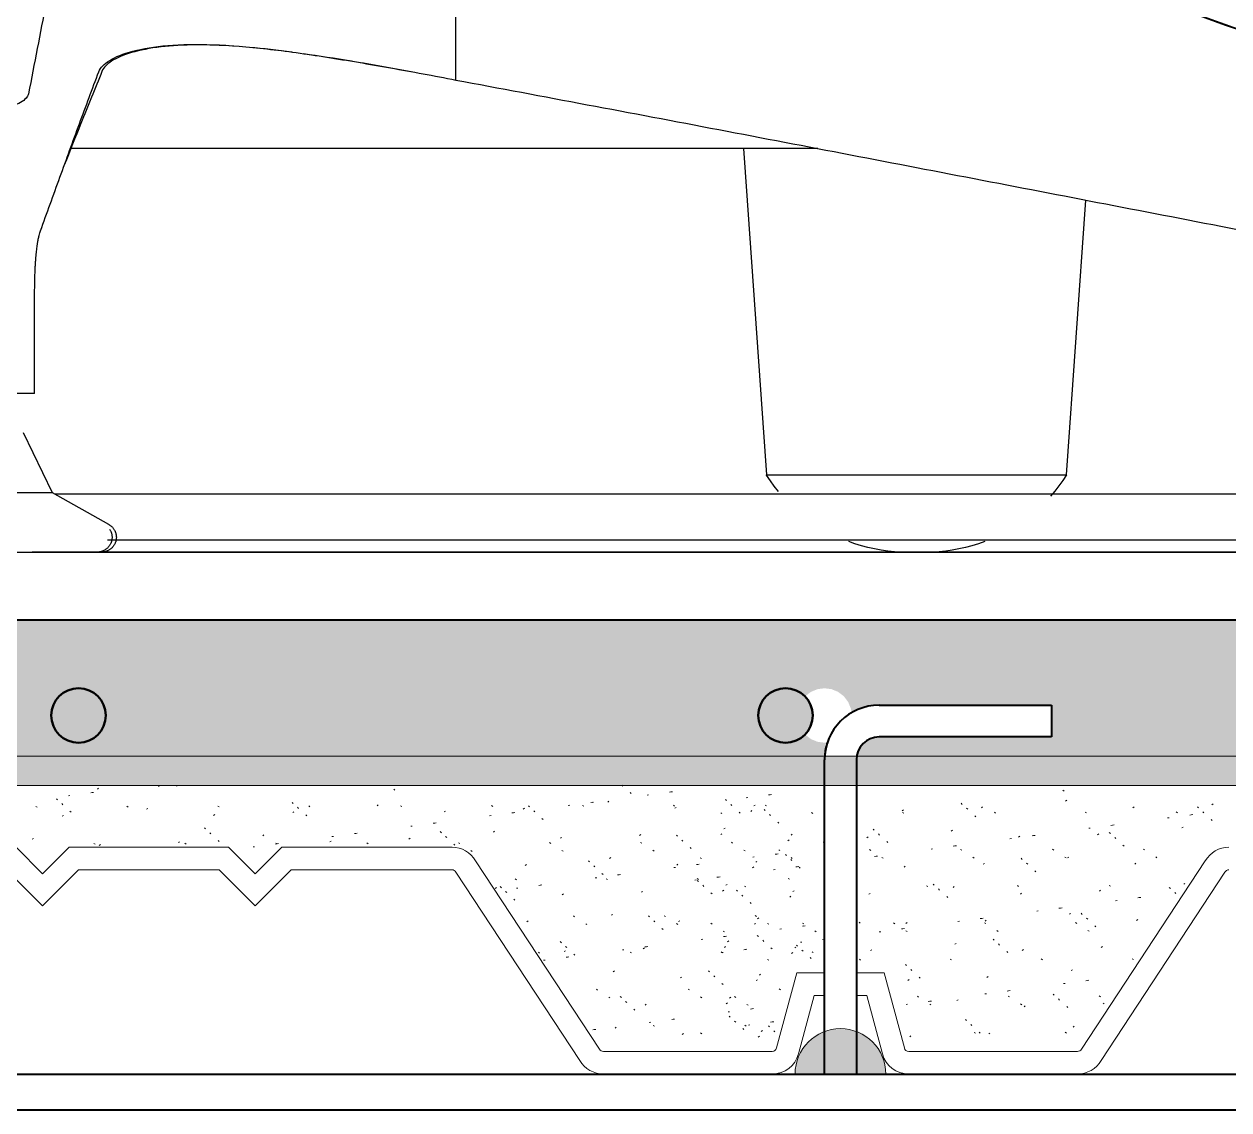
# Model space of a CAD drawing. Header units: inches. Extents: x -6 to 158, y 10 to 161.
# Drawn here: x 62.6012 to 62.8667, y 35.1396 to 35.3788 of the extents above; entities that cross this region are included whole.
import ezdxf

# ---------------------------------------------------------------- set-up
doc = ezdxf.new("R2010")
doc.units = ezdxf.units.IN
doc.header["$MEASUREMENT"] = 0
doc.linetypes.add('DASHED2', pattern=[9.524999999999995, 6.349999999999998, -3.174999999999998])
for name, color, linetype in [('1', 1, 'Continuous'), ('2', 2, 'Continuous'), ('Proy', 1, 'DASHED2')]:
    doc.layers.add(name, color=color, linetype=linetype)
for name, color, linetype, lineweight in [('A-DETL', 90, 'Continuous', 9), ('A-DETL-GENF', 92, 'Continuous', 9), ('A-DETL-THIN', 151, 'Continuous', 18), ('A-FLOR', 5, 'Continuous', 9), ('I-FURN', 2, 'Continuous', 9)]:
    doc.layers.add(name, color=color, linetype=linetype, lineweight=lineweight)
pattern_1 = [(37.50000000000001, (3136.283009405943, 1587.837835318794), (-0.0004067330968681631, 0.01243127882351245), [0.000334999999999997, -0.009470999999999914, 0.000334999999999997, -0.0106319999999999, -0.01048399999999991]), (37.50000000000001, (3136.283009405943, 1587.837835318794), (-0.0004067330968681631, 0.01243127882351245), [-0.02077399999999981, 0.000334999999999997, -0.01014899999999991]), (7.499999999999999, (3136.283009405943, 1587.837835318794), (0.01141817599688071, 0.01820713560404956), [0.000334999999999997, -0.004954999999999955, 0.000334999999999997, -0.008502999999999922, -0.003386999999999969]), (7.499999999999999, (3136.283009405943, 1587.837835318794), (0.01141817599688071, 0.01820713560404956), [-0.01412899999999987, 0.000334999999999997, -0.003051999999999972]), (327.5, (3136.275074405941, 1587.837835318794), (0.02009120578034562, 3.675992110030679e-05), [0.000334999999999997, -0.002890999999999974, 0.000334999999999997, -0.0112779999999999, -0.01516099999999986]), (327.5, (3136.275074405941, 1587.837835318794), (0.02009120578034562, 3.675992110030679e-05), [-0.01483899999999987, 0.000334999999999997, -0.01482599999999986]), (317.5, (3136.275074405941, 1587.837835318794), (0.01939441484272483, 0.005661808713502038), [0.000334999999999997, -0.001277999999999988, 0.000334999999999997, -0.007277999999999934, -0.008709999999999921]), (317.5, (3136.275074405941, 1587.837835318794), (0.01939441484272483, 0.005661808713502038), [-0.009225999999999917, 0.000334999999999997, -0.008373999999999925])]

# ---------------------------------------------------------------- blocks, each defined once
blk = doc.blocks.new('HermanMiller_Collection_PolygonWireTable46W - Round 46W 26H-895091-Section 0')
at = {"layer": '1', "color": 252}
for p, q in [((-5451.820571718453, 3012.819379863454), (-5174.2572763908, 3012.819379863453)), ((-5185.840904728177, 3002.659379863453), (-5440.082270588361, 3002.659379863454))]:
    blk.add_line(p, q, dxfattribs=at)
blk = doc.blocks.new('HermanMiller_Seating_Swoop_OA103_ArmlesssChair - Armless Chair-V8-Section 0')
at = {"layer": '1', "color": 252}
for p, q in [((-5283.578631411374, 3088.899996972088), (-5448.184320051677, 3088.899996972087)), ((-5299.926355071852, 3088.899996972086), (-5294.897842656187, 3016.988919147985)), ((-5228.754867487512, 3016.988919147985), (-5224.520277980901, 3077.546370416142)), ((-5294.897842656177, 3016.988919147984), (-5228.7548674875, 3016.988919147984))]:
    blk.add_line(p, q, dxfattribs=at)
at = {"layer": '1', "color": 252, "flags": 128}
for points in [[(-5292.252741700887, 3013.361316421844), (-5293.171752526033, 3014.519415465168), (-5294.043716630872, 3015.713338783793), (-5294.867239058858, 3016.941176355092), (-5294.897842656187, 3016.988919147985)], [(-5292.252741700894, 3013.361316421844), (-5293.17175252604, 3014.519415465168), (-5294.043716630884, 3015.713338783793), (-5294.86723905887, 3016.941176355092)], [(-5228.754867487519, 3016.988919147985), (-5229.576505192617, 3015.759819570064), (-5230.446636548955, 3014.564559885475), (-5231.363869531988, 3013.405052254744), (-5232.326736764597, 3012.283151642725)], [(-5228.754867487512, 3016.988919147985), (-5229.576505192606, 3015.759819570064), (-5230.446636548943, 3014.564559885475), (-5231.363869531976, 3013.405052254744), (-5232.326736764585, 3012.283151642725)], [(-5266.717548267704, 3000.067417812002), (-5268.188598678138, 3000.215015172554), (-5269.652570084977, 3000.421320797429), (-5271.107120446251, 3000.686004641636), (-5272.549922791687, 3001.008643267489), (-5273.978668945305, 3001.388720522009), (-5275.391073218046, 3001.825628362672), (-5276.784876064366, 3002.318667830131)], [(-5266.717548267692, 3000.067417812002), (-5268.188598678131, 3000.215015172554), (-5269.652570084965, 3000.421320797429), (-5271.10712044624, 3000.686004641636), (-5272.549922791675, 3001.008643267489), (-5273.978668945293, 3001.388720522009), (-5275.391073218034, 3001.825628362672), (-5276.784876064355, 3002.318667830131)], [(-5246.814775285483, 3002.338685792966), (-5248.207820068175, 3001.843508527431), (-5249.619552372773, 3001.404434284247), (-5251.047713728753, 3001.022165488533), (-5252.490019382593, 3000.697313688822), (-5253.944161952932, 3000.43039857869), (-5255.407815121853, 3000.221847165377), (-5256.878637356515, 3000.071993086655), (-5258.047128889662, 3000.000000000002)], [(-5246.81477528547, 3002.338685792966), (-5248.207820068163, 3001.843508527431), (-5249.619552372766, 3001.404434284247), (-5251.047713728742, 3001.022165488533), (-5252.490019382582, 3000.697313688822), (-5253.944161952923, 3000.43039857869), (-5255.407815121841, 3000.221847165377), (-5256.878637356504, 3000.071993086655), (-5258.047128889629, 3000.000000000002)]]:
    blk.add_lwpolyline(points, dxfattribs=at)
blk = doc.blocks.new('HermanMiller_Seating_Setu_Ottoman - Lyris Suspension-895037-Section 0')
at = {"layer": '2', "color": 251}
for p, q in [((-5141.164281506487, 3097.154462021699), (-5400.804440004795, 3191.16368576066)), ((-5363.372833163865, 3104.009197202233), (-5363.372833163865, 3176.441708524614)), ((-5456.17433705009, 3034.925000000009), (-5456.17433705009, 3057.683744499568)), ((-5457.533275944514, 3034.925000000009), (-5480.702352552558, 3034.925000000009)), ((-5456.17433705009, 3034.925000000009), (-5457.533275944514, 3034.925000000009)), ((-5452.214786301642, 3013.046902077983), (-5458.662149928234, 3026.265956489641)), ((-5456.963222150631, 3013.04690207798), (-5484.639134453103, 3013.04690207798)), ((-5452.214786301624, 3013.04690207798), (-5456.963222150631, 3013.04690207798)), ((-5439.832787947899, 3006.103773912091), (-5452.21478630164, 3013.046902077983)), ((-5487.591095993498, 2999.999999999961), (-5449.262824761228, 2999.999999999961)), ((-5449.262824761228, 2999.999999999961), (-5456.122827908366, 2999.999999999961))]:
    blk.add_line(p, q, dxfattribs=at)
at = {"layer": '2', "color": 251, "flags": 128}
for points in [[(-5439.832787947899, 3006.103773912091), (-5439.720319370503, 3006.037717273206), (-5439.610582316959, 3005.967215929059), (-5439.503752343194, 3005.89238266676), (-5439.400000354331, 3005.813337203566), (-5439.299492331439, 3005.730205995359), (-5439.202389065908, 3005.643122034332), (-5439.108845902255, 3005.552224636252), (-5439.019012489587, 3005.457659217563), (-5438.933032542191, 3005.359577062761), (-5438.851043609658, 3005.258135082372), (-5438.773176856769, 3005.153495561924), (-5438.699556853735, 3005.045825902329), (-5438.63030137685, 3004.935298352075), (-5438.565521220109, 3004.822089731661), (-5438.505320017926, 3004.706381150731), (-5438.449794079409, 3004.588357718333), (-5438.399032234189, 3004.468208246782), (-5438.353115690406, 3004.346124949598), (-5438.31211790473, 3004.222303134018), (-5438.276104464873, 3004.096940888531), (-5438.245132984657, 3003.970238765986), (-5438.219253011825, 3003.842399462755), (-5438.198505948861, 3003.713627494446), (-5438.182924986587, 3003.584128868745), (-5438.172535051247, 3003.454110755822), (-5438.167352764516, 3003.323781156928), (-5438.167386416942, 3003.193348571614), (-5438.172635954696, 3003.063021664194), (-5438.183092979632, 3002.933008929921), (-5438.198740762752, 3002.80351836143), (-5438.219554270923, 3002.674757116013), (-5438.245500206981, 3002.546931184192), (-5438.276537062967, 3002.42024506019), (-5438.312615186517, 3002.294901414778), (-5438.353676860354, 3002.171100771057), (-5438.399656394529, 3002.049041183642), (-5438.450480231642, 3001.928917921836), (-5438.506067064348, 3001.810923157233), (-5438.566327965585, 3001.695245656286), (-5438.631166530782, 3001.58207047832), (-5438.700479032056, 3001.471578679475), (-5438.774154584188, 3001.363947023063), (-5438.852075322, 3001.25934769677), (-5438.934116588962, 3001.157948037207), (-5439.020147136539, 3001.059910262199), (-5439.110029334186, 3000.965391211268), (-5439.20361938959, 3000.874542094739), (-5439.300767578617, 3000.787508251813), (-5439.401318484877, 3000.704428918075), (-5439.505111248377, 3000.625437002736), (-5439.611979822836, 3000.550658876011), (-5439.721753241337, 3000.480214166949), (-5439.834255889814, 3000.414215572057), (-5439.949307788055, 3000.352768675008), (-5440.066724877545, 3000.295971777732), (-5440.186319315992, 3000.243915743144), (-5440.307899777802, 3000.1966838498), (-5440.431271760188, 3000.154351658648), (-5440.556237894277, 3000.116986892169), (-5440.682598260922, 3000.084649326016), (-5440.810150710498, 3000.057390693396), (-5440.938691186284, 3000.035254602305), (-5441.068014050944, 3000.01827646577), (-5441.197912415481, 3000.006483445188), (-5441.324779877888, 2999.999999999964)], [(-5439.64326907242, 3005.045825902329), (-5439.574013595541, 3004.935298352075), (-5439.509233438795, 3004.822089731661), (-5439.449032236617, 3004.706381150731), (-5439.393506298097, 3004.588357718333), (-5439.342744452881, 3004.468208246782), (-5439.296827909094, 3004.346124949598), (-5439.255830123418, 3004.222303134018), (-5439.219816683555, 3004.096940888531), (-5439.18884520334, 3003.970238765986), (-5439.162965230522, 3003.842399462755), (-5439.142218167537, 3003.713627494446), (-5439.126637205277, 3003.584128868745), (-5439.116247269934, 3003.454110755822), (-5439.111064983199, 3003.323781156928), (-5439.111098635633, 3003.193348571614), (-5439.116348173387, 3003.063021664194), (-5439.126805198328, 3002.933008929921), (-5439.142452981434, 3002.80351836143), (-5439.163266489611, 3002.674757116013), (-5439.189212425673, 3002.546931184192), (-5439.220249281649, 3002.42024506019), (-5439.256327405214, 3002.294901414778), (-5439.297389079049, 3002.171100771057), (-5439.343368613235, 3002.049041183642), (-5439.394192450323, 3001.928917921836), (-5439.449779283029, 3001.810923157233), (-5439.510040184282, 3001.695245656286), (-5439.574878749472, 3001.58207047832), (-5439.644191250736, 3001.471578679475), (-5439.717866802876, 3001.363947023063), (-5439.795787540697, 3001.25934769677), (-5439.87782880766, 3001.157948037207), (-5439.963859355224, 3001.059910262199), (-5440.053741552882, 3000.965391211268), (-5440.147331608277, 3000.874542094739), (-5440.244479797298, 3000.787508251813), (-5440.345030703568, 3000.704428918075), (-5440.448823467067, 3000.625437002736), (-5440.555692041526, 3000.550658876011), (-5440.665465460027, 3000.480214166949), (-5440.77796810851, 3000.414215572057), (-5440.893020006745, 3000.352768675008), (-5441.010437096235, 3000.295971777732), (-5441.13003153467, 3000.243915743144), (-5441.251611996486, 3000.1966838498), (-5441.374983978867, 3000.154351658648), (-5441.499950112961, 3000.116986892169), (-5441.626310479606, 3000.084649326016), (-5441.753862929174, 3000.057390693396), (-5441.882403404968, 3000.035254602305), (-5442.011726269628, 3000.01827646577), (-5442.14162463416, 3000.006483445188), (-5442.268492096562, 2999.999999999964)]]:
    blk.add_lwpolyline(points, dxfattribs=at)
at = {"layer": '2', "color": 251}
for points in [[(-5442.029899654875, 3179.976757976599), (-5443.321920586826, 3173.595347348795), (-5445.906250296602, 3160.710595942087), (-5449.789519311608, 3140.850700889274), (-5453.66183003879, 3120.95897036207), (-5456.243216906963, 3107.652473880351), (-5457.533275944514, 3100.989899869206)], [(-5151.927125541912, 3100.975397644391), (-5175.389596014471, 3109.45415399801), (-5222.334945356898, 3126.351152926828), (-5292.766434531142, 3151.668471746939), (-5339.825257483705, 3168.221174387322), (-5363.372833163865, 3176.441708524614)], [(-5411.127094169524, 3111.382904528736), (-5414.135983728654, 3111.612993475786), (-5416.967304425478, 3111.737328752774), (-5419.619060684727, 3111.752735065561)], [(-5399.459337045215, 3110.120985748425), (-5402.677213642514, 3110.551625274227), (-5405.791468839857, 3110.913794173253), (-5408.755670717822, 3111.183876792794)], [(-5386.36861222724, 3108.134038583031), (-5389.973635563053, 3108.728378702789), (-5393.515381126884, 3109.285983407609), (-5396.951936394894, 3109.774646569017)], [(-5373.204966007569, 3105.825728962003), (-5377.526328706154, 3106.637985179486), (-5381.83094126345, 3107.384110610424), (-5386.052033488935, 3108.081779615148)], [(-5454.892057610284, 3070.748941989238), (-5453.462889975138, 3074.708678036188), (-5450.604522485606, 3082.589247261957), (-5446.312160269769, 3094.400067498293), (-5443.456806785829, 3102.053908583493), (-5442.029899654875, 3105.843598525016)], [(-5363.372833163865, 3104.009197202233), (-5344.067855017176, 3100.403121434147), (-5305.433132843885, 3093.130258121886), (-5247.333514804872, 3081.954613763372), (-5208.648553871499, 3074.495046054662), (-5189.305896654746, 3070.748941989238)], [(-5457.533275944514, 3100.989899869206), (-5457.59856527962, 3100.646475087926), (-5457.957056566415, 3099.98738209467), (-5459.161232991724, 3099.057815447508), (-5460.988411226389, 3098.25991223864), (-5463.354366728678, 3097.640191396692), (-5466.126842255438, 3097.244652509713), (-5468.117878027819, 3097.157061972585), (-5469.117814248537, 3097.15507159944)]]:
    blk.add_open_spline(points, degree=3, dxfattribs=at)
for points, knots in [([(-5442.029899654875, 3105.843598525016), (-5441.69506874722, 3106.750777758774), (-5440.094190364995, 3108.394736741946), (-5434.94643552261, 3110.494517070804), (-5427.201419322733, 3111.793018332349), (-5417.148704869634, 3111.986208035469), (-5407.200287163019, 3111.16981712703), (-5398.568291813427, 3110.070772072324), (-5389.566376535518, 3108.733534961355), (-5377.789653456623, 3106.709097592469), (-5368.153452189958, 3104.946023221092), (-5363.372833163866, 3104.009197202233)], [0, 0, 0, 0, 0.125, 0.25, 0.375, 0.5, 0.625, 0.6875, 0.75, 0.875, 1, 1, 1, 1]), ([(-5420.483902027408, 3111.753049697551), (-5423.347622791928, 3111.739245243873), (-5428.76619692505, 3111.423672693797), (-5435.174528475218, 3110.143872765691), (-5439.578726789247, 3108.214889408054), (-5441.002617686492, 3106.728672491464), (-5441.331128667886, 3105.917697714669)], [0.5081055444075849, 0.5081055444075849, 0.5081055444075849, 0.5081055444075849, 0.625, 0.75, 0.875, 1, 1, 1, 1]), ([(-5441.331128667892, 3105.917697714669), (-5442.885740861101, 3102.129329165296), (-5445.652271445765, 3095.319524730055), (-5448.424442942915, 3088.320523333018), (-5449.637753361517, 3085.247863675588)], [0, 0, 0, 0, 0.3333333333333333, 0.5928515620230332, 0.5928515620230332, 0.5928515620230332, 0.5928515620230332]), ([(-5456.17433705009, 3057.683744499568), (-5456.166069134254, 3058.522921009017), (-5456.145983789409, 3059.714440233648), (-5456.109148862535, 3060.986937245003), (-5456.084220840327, 3061.680394815876), (-5456.063723519796, 3062.183869170029), (-5456.040858540086, 3062.669812569681), (-5456.00691016475, 3063.293874613052), (-5455.95916237541, 3064.031087163315), (-5455.906526897267, 3064.714759549471), (-5455.862757859608, 3065.231455991645), (-5455.829662696944, 3065.605179001413), (-5455.795708229525, 3065.962454592822), (-5455.748340342034, 3066.414449225789), (-5455.68629976221, 3066.939051750604), (-5455.621805764783, 3067.418458624941), (-5455.569545126235, 3067.780067238843), (-5455.530427918735, 3068.042428002835), (-5455.49078951242, 3068.294153127164), (-5455.436509143556, 3068.612084462784), (-5455.367195521949, 3068.979611227962), (-5455.283494018744, 3069.375996511208), (-5455.175005617579, 3069.852395266123), (-5455.044538599996, 3070.348797730619), (-5454.942338325622, 3070.633881601838), (-5454.892057610284, 3070.748941989238)], [0, 0, 0, 0, 0.1, 0.15, 0.175, 0.2, 0.225, 0.25, 0.3, 0.35, 0.375, 0.4, 0.425, 0.45, 0.5, 0.55, 0.575, 0.6, 0.625, 0.6499999999999999, 0.7, 0.75, 0.8, 0.9, 1, 1, 1, 1])]:
    blk.add_open_spline(points, degree=3, knots=knots, dxfattribs=at)
blk = doc.blocks.new('SDF')
at = {"layer": 'A-DETL-GENF'}
h = blk.add_hatch(dxfattribs=at)
h.set_pattern_fill('FP1_1', color=8, scale=0.000999999999999991, style=0, pattern_type=2)
h.set_pattern_definition(pattern_1)
h.paths.add_polyline_path([(3136.852921647114, 1596.890854613486), (3136.851015316905, 1596.891205448203), (3136.849921647114, 1596.891658461063), (3136.84864584879, 1596.892655184672), (3136.847706978057, 1596.893899316596), (3136.847126092154, 1596.895301699215), (3136.846921647113, 1596.896854613485), (3136.847276661629, 1596.898771034617), (3136.847749537108, 1596.899885946174), (3136.848679006427, 1596.901097254172), (3136.849921647114, 1596.902050765908), (3136.851368732841, 1596.902650168443), (3136.852921647114, 1596.902854613485), (3136.854474561384, 1596.902650168443), (3136.855921647115, 1596.902050765908), (3136.857164287801, 1596.901097254172), (3136.858229952577, 1596.89958385209), (3136.858717202071, 1596.898407527756), (3136.858921647112, 1596.896854613485), (3136.858717202071, 1596.895301699215), (3136.857980797315, 1596.893676068715), (3136.857164287801, 1596.892611972798), (3136.855921647115, 1596.891658461063), (3136.854474561384, 1596.891059058528)], flags=16)
h.paths.add_polyline_path([(3136.702921647113, 1596.890854613486), (3136.701368732844, 1596.891059058528), (3136.699921647112, 1596.891658461063), (3136.698679006426, 1596.892611972798), (3136.697725494691, 1596.893854613485), (3136.697126092156, 1596.895301699215), (3136.69696381798, 1596.897174933022), (3136.697207610014, 1596.898604329277), (3136.697725494691, 1596.899854613486), (3136.698679006426, 1596.901097254172), (3136.699921647112, 1596.902050765908), (3136.701368732844, 1596.902650168443), (3136.702921647113, 1596.902854613485), (3136.704474561382, 1596.902650168443), (3136.705921647113, 1596.902050765908), (3136.7071642878, 1596.901097254172), (3136.708117799535, 1596.899854613486), (3136.708717202069, 1596.898407527756), (3136.708921647114, 1596.896854613485), (3136.708717202069, 1596.895301699215), (3136.708117799535, 1596.893854613485), (3136.7071642878, 1596.892611972798), (3136.705921647113, 1596.891658461063), (3136.704474561382, 1596.891059058528)], flags=16)
h.paths.add_polyline_path([(3136.402921647114, 1596.890854613486), (3136.401368732844, 1596.891059058528), (3136.399921647113, 1596.891658461063), (3136.398679006426, 1596.892611972798), (3136.397725494691, 1596.893854613485), (3136.397126092157, 1596.895301699215), (3136.396950125407, 1596.897070927591), (3136.397196314614, 1596.898577059764), (3136.397725494691, 1596.899854613486), (3136.398679006426, 1596.901097254172), (3136.399921647113, 1596.902050765908), (3136.401368732844, 1596.902650168443), (3136.402921647114, 1596.902854613485), (3136.404474561383, 1596.902650168443), (3136.405921647114, 1596.902050765908), (3136.407164287801, 1596.901097254172), (3136.408117799536, 1596.899854613486), (3136.40871720207, 1596.898407527756), (3136.408915893968, 1596.896810914016), (3136.40871720207, 1596.895301699215), (3136.408117799536, 1596.893854613485), (3136.407164287801, 1596.892611972798), (3136.405921647114, 1596.891658461063), (3136.404474561383, 1596.891059058528)], flags=16)
h.paths.add_polyline_path([(3137.002921647112, 1596.890854613486), (3137.001368732843, 1596.891059058528), (3136.999921647111, 1596.891658461063), (3136.998679006425, 1596.892611972798), (3136.99772549469, 1596.893854613485), (3136.997116216993, 1596.895376708513), (3136.996977510553, 1596.897278938452), (3136.997218905417, 1596.898631598788), (3136.99772549469, 1596.899854613486), (3136.998679006425, 1596.901097254172), (3136.999921647111, 1596.902050765908), (3137.001368732843, 1596.902650168443), (3137.002921647112, 1596.902854613485), (3137.004474561385, 1596.902650168443), (3137.005928769668, 1596.902045300579), (3137.007164287799, 1596.901097254172), (3137.008117799534, 1596.899854613486), (3137.008717202072, 1596.898407527756), (3137.008921647113, 1596.896854613485), (3137.008717202072, 1596.895301699215), (3137.008117799534, 1596.893854613485), (3137.007164287799, 1596.892611972798), (3137.005921647113, 1596.891658461063), (3137.004474561385, 1596.891059058528)], flags=16)
h.paths.add_polyline_path([(3136.552921647111, 1596.890854613486), (3136.551368732842, 1596.891059058528), (3136.549921647114, 1596.891658461063), (3136.548679006424, 1596.892611972798), (3136.547725494689, 1596.893854613485), (3136.547126092155, 1596.895301699215), (3136.546921647114, 1596.896854613485), (3136.547273818069, 1596.898764169662), (3136.547725494689, 1596.899854613486), (3136.548679006424, 1596.901097254172), (3136.549921647114, 1596.902050765908), (3136.551368732842, 1596.902650168443), (3136.552921647111, 1596.902854613485), (3136.554474561384, 1596.902650168443), (3136.555921647112, 1596.902050765908), (3136.557164287799, 1596.901097254172), (3136.558164548227, 1596.899741752158), (3136.558717202071, 1596.898407527756), (3136.558921647113, 1596.896854613485), (3136.558717202071, 1596.895301699215), (3136.557855805193, 1596.893513175812), (3136.557164287799, 1596.892611972798), (3136.555921647112, 1596.891658461063), (3136.554474561384, 1596.891059058528), (3136.553730791231, 1596.89096113933)], flags=16)
h.paths.add_polyline_path([(3137.152921647114, 1596.890854613486), (3137.151368732844, 1596.891059058528), (3137.149921647113, 1596.891658461063), (3137.148679006426, 1596.892611972798), (3137.147663381955, 1596.894004566897), (3137.147126092157, 1596.895301699215), (3137.146921647112, 1596.896854613485), (3137.147279505185, 1596.898777899573), (3137.147725494691, 1596.899854613486), (3137.148679006426, 1596.901097254172), (3137.149921647113, 1596.902050765908), (3137.151368732844, 1596.902650168443), (3137.152921647114, 1596.902854613485), (3137.154474561383, 1596.902650168443), (3137.155921647114, 1596.902050765908), (3137.157164287801, 1596.901097254172), (3137.158117799536, 1596.899854613486), (3137.15871720207, 1596.898407527756), (3137.158921647115, 1596.896854613485), (3137.15871720207, 1596.895301699215), (3137.158059519199, 1596.893778661072), (3137.157164287801, 1596.892611972798), (3137.155921647114, 1596.891658461063), (3137.154474561383, 1596.891059058528)], flags=16)
h.paths.add_polyline_path([(3137.452921647113, 1596.890854613486), (3137.451368732844, 1596.891059058528), (3137.449921647112, 1596.891658461063), (3137.448679006426, 1596.892611972798), (3137.447619785853, 1596.894109817198), (3137.447126092156, 1596.895301699215), (3137.446921647112, 1596.896854613485), (3137.447126092156, 1596.898407527756), (3137.447725494691, 1596.899854613486), (3137.448679006426, 1596.901097254172), (3137.449921647112, 1596.902050765908), (3137.451368732844, 1596.902650168443), (3137.452921647113, 1596.902854613485), (3137.454474561382, 1596.902650168443), (3137.455921647113, 1596.902050765908), (3137.4571642878, 1596.901097254172), (3137.458117799535, 1596.899854613486), (3137.458717202069, 1596.898407527756), (3137.458921647114, 1596.896854613485), (3137.458717202069, 1596.895301699215), (3137.458117799535, 1596.893854613485), (3137.4571642878, 1596.892611972798), (3137.455921647113, 1596.891658461063), (3137.454474561382, 1596.891059058528)], flags=16)
h.paths.add_polyline_path([(3137.302921647111, 1596.890854613486), (3137.301368732842, 1596.891059058528), (3137.299921647114, 1596.891658461063), (3137.298679006424, 1596.892611972798), (3137.297725494689, 1596.893854613485), (3137.297088132043, 1596.895590034895), (3137.296921647114, 1596.896854613485), (3137.297230200817, 1596.898658868301), (3137.297725494689, 1596.899854613486), (3137.298679006424, 1596.901097254172), (3137.299921647114, 1596.902050765908), (3137.301368732842, 1596.902650168443), (3137.302921647111, 1596.902854613485), (3137.304474561384, 1596.902650168443), (3137.305921647112, 1596.902050765908), (3137.307164287799, 1596.901097254172), (3137.308117799537, 1596.899854613486), (3137.308775833284, 1596.897962179469), (3137.308921647113, 1596.896854613485), (3137.308625480295, 1596.895080263258), (3137.308117799537, 1596.893854613485), (3137.307164287799, 1596.892611972798), (3137.305921647112, 1596.891658461063), (3137.304474561384, 1596.891059058528)], flags=16)
h.paths.add_polyline_path([(3134.803590674124, 1596.917854613486), (3134.803590674124, 1596.887854613486), (3136.252959172292, 1596.887854613485), (3136.253581143552, 1596.890941437839), (3136.252921647112, 1596.890854613486), (3136.251368732843, 1596.891059058528), (3136.249921647111, 1596.891658461063), (3136.248645848787, 1596.892655184672), (3136.24772549469, 1596.893854613485), (3136.247126092156, 1596.895301699215), (3136.246921647115, 1596.896854613485), (3136.247126092156, 1596.898407527756), (3136.24772549469, 1596.899854613486), (3136.248835289593, 1596.901217174466), (3136.249921647111, 1596.902050765908), (3136.251368732843, 1596.902650168443), (3136.252921647112, 1596.902854613485), (3136.254474561385, 1596.902650168443), (3136.255921647113, 1596.902050765908), (3136.257164287799, 1596.901097254172), (3136.258117799534, 1596.899854613486), (3136.258717202072, 1596.898407527756), (3136.258921647113, 1596.897460293174), (3136.25943202067, 1596.897738606418), (3136.261949952452, 1596.898736298402), (3136.264936285344, 1596.899113828103), (3136.302936285341, 1596.899113828103), (3136.302936285341, 1596.892113828103), (3136.264936285344, 1596.892113828103), (3136.26376227324, 1596.891974043694), (3136.262653904578, 1596.891562506337), (3136.26167315241, 1596.890902226638), (3136.260874854288, 1596.890030123317), (3136.26030364606, 1596.888994958954), (3136.259991466133, 1596.887854613485), (3136.557759172294, 1596.887854613485), (3136.558320334596, 1596.890811944997), (3136.55959980698, 1596.893536585016), (3136.561517082966, 1596.895857094786), (3136.563951524455, 1596.89762746408), (3136.566749952453, 1596.898736298402), (3136.569736285343, 1596.899113828103), (3136.607736285343, 1596.899113828103), (3136.607736285343, 1596.892113828103), (3136.569736285343, 1596.892113828103), (3136.568562273242, 1596.891974043694), (3136.567453904576, 1596.891562506337), (3136.566473152408, 1596.890902226638), (3136.565674854286, 1596.890030123317), (3136.565103646062, 1596.888994958954), (3136.564791466135, 1596.887854613485), (3136.862559172292, 1596.887854613485), (3136.863140371428, 1596.890854613486), (3136.864662571807, 1596.893854613485), (3136.866317082968, 1596.895857094786), (3136.868751524456, 1596.89762746408), (3136.871549952451, 1596.898736298402), (3136.874536285344, 1596.899113828103), (3136.912536285341, 1596.899113828103), (3136.912536285341, 1596.892113828103), (3136.874536285344, 1596.892113828103), (3136.873362273243, 1596.891974043694), (3136.872253904578, 1596.891562506337), (3136.87127315241, 1596.890902226638), (3136.870474854288, 1596.890030123317), (3136.86990364606, 1596.888994958954), (3136.869591466133, 1596.887854613485), (3137.167359172294, 1596.887854613485), (3137.16794037143, 1596.890854613486), (3137.169462571805, 1596.893854613485), (3137.171117082966, 1596.895857094786), (3137.173551524455, 1596.89762746408), (3137.176349952453, 1596.898736298402), (3137.179336285342, 1596.899113828103), (3137.217336285343, 1596.899113828103), (3137.217336285343, 1596.892113828103), (3137.179336285342, 1596.892113828103), (3137.178162273241, 1596.891974043694), (3137.177053904576, 1596.891562506337), (3137.176073152408, 1596.890902226638), (3137.175274854286, 1596.890030123317), (3137.174703646062, 1596.888994958954), (3137.174391466135, 1596.887854613485), (3137.472159172292, 1596.887854613485), (3137.472740371428, 1596.890854613486), (3137.473999806978, 1596.893536585016), (3137.475917082967, 1596.895857094786), (3137.478351524456, 1596.89762746408), (3137.481149952451, 1596.898736298402), (3137.484136285344, 1596.899113828103), (3137.509136285342, 1596.899113828103), (3137.509136285342, 1596.892113828103), (3137.484136285344, 1596.892113828103), (3137.482962273243, 1596.891974043694), (3137.481853904577, 1596.891562506337), (3137.48087315241, 1596.890902226638), (3137.480074854288, 1596.890030123317), (3137.47950364606, 1596.888994958954), (3137.479191466133, 1596.887854613485), (3138.60007105879, 1596.887854613485), (3138.60007105879, 1596.917854613486)])
for points in [[(3136.088521647111, 1596.890854613486), (3136.090074561384, 1596.891059058528), (3136.091521647111, 1596.891658461063), (3136.092764287798, 1596.892611972798), (3136.093717799533, 1596.893854613485), (3136.094317202071, 1596.895301699215), (3136.094521647112, 1596.896854613485), (3136.094317202071, 1596.898407527756), (3136.093717799533, 1596.899854613486), (3136.092764287798, 1596.901097254172), (3136.091521647111, 1596.902050765908), (3136.090074561384, 1596.902650168443), (3136.088521647111, 1596.902854613485), (3136.086968732841, 1596.902650168443), (3136.08552164711, 1596.902050765908), (3136.084279006423, 1596.901097254172), (3136.083325494688, 1596.899854613486), (3136.082726092154, 1596.898407527756), (3136.082521647113, 1596.896854613485), (3136.082726092154, 1596.895301699215), (3136.083325494688, 1596.893854613485), (3136.084279006423, 1596.892611972798), (3136.08552164711, 1596.891658461063), (3136.086968732841, 1596.891059058528)], [(3136.244323302548, 1596.890854613486), (3136.245876216821, 1596.891059058528), (3136.247323302548, 1596.891658461063), (3136.248599100873, 1596.892655184672), (3136.24951945497, 1596.893854613485), (3136.250118857508, 1596.895301699215), (3136.250323302549, 1596.896854613485), (3136.250118857508, 1596.898407527756), (3136.24951945497, 1596.899854613486), (3136.248565943235, 1596.901097254172), (3136.247323302548, 1596.902050765908), (3136.245876216821, 1596.902650168443), (3136.244323302548, 1596.902854613485), (3136.242770388279, 1596.902650168443), (3136.241323302547, 1596.902050765908), (3136.240080661861, 1596.901097254172), (3136.239127150126, 1596.899854613486), (3136.238527747591, 1596.898407527756), (3136.23832330255, 1596.896854613485), (3136.238527747591, 1596.895301699215), (3136.239127150126, 1596.893854613485), (3136.240080661861, 1596.892611972798), (3136.241323302547, 1596.891658461063), (3136.242770388279, 1596.891059058528)], [(3136.246436285342, 1596.817854613485), (3136.266436285343, 1596.817854613485), (3136.266075028991, 1596.820492330596), (3136.26509653938, 1596.822854613486), (3136.263507353153, 1596.824925681297), (3136.261436285342, 1596.826514867523), (3136.259024475792, 1596.827513871749), (3136.256436285345, 1596.827854613486), (3136.253848094893, 1596.827513871749), (3136.251436285344, 1596.826514867523), (3136.249365217533, 1596.824925681297), (3136.247776031305, 1596.822854613486), (3136.246777027081, 1596.820442803937)]]:
    blk.add_hatch(color=7, dxfattribs=at).paths.add_polyline_path(points, flags=0)
blk.add_hatch(color=7, dxfattribs=at).paths.add_polyline_path([(3134.803590674121, 1596.887854613486), (3134.803590674124, 1596.881454613486), (3137.509590673169, 1596.881454613486), (3137.509590673169, 1596.887854613485)])
h = blk.add_hatch(dxfattribs=at)
h.set_pattern_fill('FP1_1', color=8, scale=0.000999999999999991, style=0, pattern_type=2)
h.set_pattern_definition([(37.50000000000001, (3135.368609405941, 1587.837835318794), (-0.0004067330968681631, 0.01243127882351245), [0.000334999999999997, -0.009470999999999914, 0.000334999999999997, -0.0106319999999999, -0.01048399999999991]), (37.50000000000001, (3135.368609405941, 1587.837835318794), (-0.0004067330968681631, 0.01243127882351245), [-0.02077399999999981, 0.000334999999999997, -0.01014899999999991]), (7.499999999999999, (3135.368609405941, 1587.837835318794), (0.01141817599688071, 0.01820713560404956), [0.000334999999999997, -0.004954999999999955, 0.000334999999999997, -0.008502999999999922, -0.003386999999999969]), (7.499999999999999, (3135.368609405941, 1587.837835318794), (0.01141817599688071, 0.01820713560404956), [-0.01412899999999987, 0.000334999999999997, -0.003051999999999972]), (327.5, (3135.36067440594, 1587.837835318794), (0.02009120578034562, 3.675992110030679e-05), [0.000334999999999997, -0.002890999999999974, 0.000334999999999997, -0.0112779999999999, -0.01516099999999986]), (327.5, (3135.36067440594, 1587.837835318794), (0.02009120578034562, 3.675992110030679e-05), [-0.01483899999999987, 0.000334999999999997, -0.01482599999999986]), (317.5, (3135.36067440594, 1587.837835318794), (0.01939441484272483, 0.005661808713502038), [0.000334999999999997, -0.001277999999999988, 0.000334999999999997, -0.007277999999999934, -0.008709999999999921]), (317.5, (3135.36067440594, 1587.837835318794), (0.01939441484272483, 0.005661808713502038), [-0.009225999999999917, 0.000334999999999997, -0.008373999999999925])])
h.paths.add_polyline_path([(3135.966682106107, 1596.822854613486), (3136.004122873906, 1596.822888687659), (3136.004730080265, 1596.823354613486), (3136.032992259734, 1596.866097254172), (3136.03423490042, 1596.867050765909), (3136.035681986152, 1596.867650168444), (3136.037234900421, 1596.867854613486), (3136.074756592119, 1596.867854613486), (3136.080614456496, 1596.861996749109), (3136.086472320872, 1596.867854613486), (3136.121600249811, 1596.867854613486), (3136.127458114188, 1596.861996749109), (3136.133315978564, 1596.867854613486), (3136.170837670263, 1596.867854613486), (3136.172390584532, 1596.867650168444), (3136.173837670263, 1596.867050765909), (3136.17508031095, 1596.866097254172), (3136.176033822685, 1596.864854613485), (3136.203342490418, 1596.823354613486), (3136.203949696777, 1596.822888687659), (3136.204208515821, 1596.822854613486), (3136.24164928362, 1596.822888687659), (3136.241890464575, 1596.822988588081), (3136.242356390401, 1596.82359579444), (3136.246797541691, 1596.840170396705), (3136.252936285342, 1596.840170396705), (3136.252936285342, 1596.881454613486), (3135.955136285342, 1596.881454613486), (3135.955136285342, 1596.840170396705), (3135.961275028989, 1596.840170396705), (3135.965716180282, 1596.82359579444), (3135.966182106109, 1596.822988588081), (3135.966423287064, 1596.822888687659)], flags=0)
h = blk.add_hatch(dxfattribs=at)
h.set_pattern_fill('FP1_1', color=8, scale=0.000999999999999991, style=0, pattern_type=2)
h.set_pattern_definition(pattern_1)
h.paths.add_polyline_path([(3136.241390464576, 1596.822854613486), (3136.242097571358, 1596.823147506705), (3136.242356390401, 1596.82359579444), (3136.246797541695, 1596.840170396705), (3136.252936285342, 1596.840170396705), (3136.252936285342, 1596.881454613486), (3136.224370568088, 1596.881454613486), (3136.224370568088, 1596.822854613486)], flags=0)
h = blk.add_hatch(dxfattribs=at)
h.set_pattern_fill('FP1_1', color=8, scale=0.000999999999999991, style=0, pattern_type=2)
h.set_pattern_definition(pattern_1)
h.paths.add_polyline_path([(3136.275351659988, 1596.822854613486), (3136.308922873908, 1596.822888687659), (3136.309530080267, 1596.823354613486), (3136.337792259736, 1596.866097254172), (3136.339034900422, 1596.867050765909), (3136.34048198615, 1596.867650168444), (3136.342034900423, 1596.867854613486), (3136.379556592121, 1596.867854613486), (3136.385414456498, 1596.861996749109), (3136.391272320874, 1596.867854613486), (3136.426400249813, 1596.867854613486), (3136.43225811419, 1596.861996749109), (3136.438115978566, 1596.867854613486), (3136.475637670264, 1596.867854613486), (3136.477190584534, 1596.867650168444), (3136.478637670265, 1596.867050765909), (3136.479880310952, 1596.866097254172), (3136.480833822687, 1596.864854613485), (3136.50814249042, 1596.823354613486), (3136.508749696779, 1596.822888687659), (3136.509008515823, 1596.822854613486), (3136.546449283622, 1596.822888687659), (3136.546690464576, 1596.822988588081), (3136.547156390403, 1596.82359579444), (3136.551597541693, 1596.840170396705), (3136.557736285344, 1596.840170396705), (3136.557736285344, 1596.881454613486), (3136.259936285343, 1596.881454613486), (3136.259936285343, 1596.840170396705), (3136.266075028991, 1596.840170396705), (3136.270516180284, 1596.82359579444), (3136.270982106111, 1596.822988588081), (3136.271482106109, 1596.822854613486)], flags=0)
at = {"layer": 'A-DETL', "lineweight": 40}
for p, q in [((3137.509590673169, 1596.917854613486), (3134.803590674121, 1596.917854613486)), ((3136.264936285344, 1596.899113828103), (3136.302936285341, 1596.899113828103)), ((3136.302936285341, 1596.899113828103), (3136.302936285341, 1596.892113828103)), ((3136.302936285341, 1596.892113828103), (3136.264936285344, 1596.892113828103)), ((3136.252936285342, 1596.817854613485), (3136.252936285342, 1596.887113828102)), ((3136.259936285343, 1596.887113828102), (3136.259936285343, 1596.817854613485)), ((3136.252936285342, 1596.840170396705), (3136.252936285342, 1596.881454613486)), ((3136.259936285343, 1596.881454613486), (3136.259936285343, 1596.840170396705)), ((3134.803590674121, 1596.817854613485), (3137.509590673169, 1596.817854613485)), ((3134.803590674121, 1596.817854613485), (3136.241390464576, 1596.817854613485)), ((3134.803590674121, 1596.809954613486), (3137.509590673169, 1596.809954613486))]:
    blk.add_line(p, q, dxfattribs=at)
at = {"layer": 'A-DETL', "lineweight": 20}
for p, q in [((3134.803590674121, 1596.887854613485), (3137.509590673169, 1596.887854613485)), ((3134.803590674121, 1596.881454613486), (3137.509590673169, 1596.881454613486))]:
    blk.add_line(p, q, dxfattribs=at)
at = {"layer": 'A-DETL'}
for p, q in [((3136.074756592119, 1596.867854613486), (3136.080614456496, 1596.861996749109)), ((3136.080614456496, 1596.861996749109), (3136.086472320872, 1596.867854613486)), ((3136.086472320872, 1596.867854613486), (3136.121600249811, 1596.867854613486)), ((3136.121600249811, 1596.867854613486), (3136.127458114188, 1596.861996749109)), ((3136.127458114188, 1596.861996749109), (3136.133315978564, 1596.867854613486)), ((3136.133315978564, 1596.867854613486), (3136.170837670263, 1596.867854613486)), ((3136.176033822685, 1596.864854613485), (3136.203342490418, 1596.823354613486)), ((3136.309530080267, 1596.823354613486), (3136.336838748, 1596.864854613485)), ((3136.309530080267, 1596.823354613486), (3136.336838747997, 1596.864854613485)), ((3136.072685524308, 1596.862854613486), (3136.080614456496, 1596.854925681297)), ((3136.080614456496, 1596.854925681297), (3136.088543388683, 1596.862854613486)), ((3136.088543388683, 1596.862854613486), (3136.119529181997, 1596.862854613486)), ((3136.119529181997, 1596.862854613486), (3136.127458114188, 1596.854925681297)), ((3136.127458114188, 1596.854925681297), (3136.135387046375, 1596.862854613486)), ((3136.135387046375, 1596.862854613486), (3136.170837670263, 1596.862854613486)), ((3136.171703695665, 1596.862354613485), (3136.199012363399, 1596.820854613485)), ((3136.313860207287, 1596.820854613485), (3136.34116887502, 1596.862354613485)), ((3136.313860207283, 1596.820854613485), (3136.341168875017, 1596.862354613485)), ((3136.242356390401, 1596.82359579444), (3136.246797541695, 1596.840170396705)), ((3136.242356390401, 1596.82359579444), (3136.246797541695, 1596.840170396705)), ((3136.242356390401, 1596.82359579444), (3136.246797541691, 1596.840170396705)), ((3136.246797541695, 1596.840170396705), (3136.252936285342, 1596.840170396705)), ((3136.246797541695, 1596.840170396705), (3136.252936285342, 1596.840170396705)), ((3136.246797541691, 1596.840170396705), (3136.252936285342, 1596.840170396705)), ((3136.246797541691, 1596.840170396705), (3136.252936285342, 1596.840170396705)), ((3136.259936285343, 1596.840170396705), (3136.266075028991, 1596.840170396705)), ((3136.259936285343, 1596.840170396705), (3136.266075028991, 1596.840170396705)), ((3136.266075028991, 1596.840170396705), (3136.270516180284, 1596.82359579444)), ((3136.266075028991, 1596.840170396705), (3136.270516180284, 1596.82359579444)), ((3136.247186019533, 1596.822301699215), (3136.250634176635, 1596.835170396706)), ((3136.247186019533, 1596.822301699215), (3136.250634176631, 1596.835170396706)), ((3136.250634176635, 1596.835170396706), (3136.252936285342, 1596.835170396706)), ((3136.250634176631, 1596.835170396706), (3136.252936285342, 1596.835170396706)), ((3136.259936285343, 1596.835170396706), (3136.262238394051, 1596.835170396706)), ((3136.262238394051, 1596.835170396706), (3136.265686551153, 1596.822301699215)), ((3136.204208515821, 1596.822854613486), (3136.241390464573, 1596.822854613486)), ((3136.204208515821, 1596.822854613486), (3136.241390464573, 1596.822854613486)), ((3136.271482106109, 1596.822854613486), (3136.308664054864, 1596.822854613486)), ((3136.271482106109, 1596.822854613486), (3136.308664054861, 1596.822854613486)), ((3136.204208515821, 1596.817854613485), (3136.241390464573, 1596.817854613485)), ((3136.246436285342, 1596.817854613485), (3136.266436285343, 1596.817854613485)), ((3136.271482106109, 1596.817854613485), (3136.308664054864, 1596.817854613485)), ((3136.271482106109, 1596.817854613485), (3136.308664054861, 1596.817854613485))]:
    blk.add_line(p, q, dxfattribs=at)
at = {"layer": 'A-DETL', "lineweight": 50}
blk.add_circle((3136.088521647111, 1596.896854613485), 0.005999999999999945, dxfattribs=at)
at = {"layer": 'A-DETL', "lineweight": 40}
blk.add_circle((3136.244323302548, 1596.896854613485), 0.005999999999999946, dxfattribs=at)
for centre, radius, start, end in [((3136.244323302548, 1596.896854613485), 0.005999999999999999, 0, 180), ((3136.264936285344, 1596.887113828102), 0.01199999999999988, 90, 180), ((3136.244323302548, 1596.896854613485), 0.005999999999999998, 180, 0), ((3136.264936285344, 1596.887113828102), 0.01199999999999878, 161.3657691793934, 176.460759957704), ((3136.264936285344, 1596.887113828102), 0.004999999999999901, 90, 180)]:
    blk.add_arc(centre, radius, start, end, dxfattribs=at)
at = {"layer": 'A-DETL'}
for centre, radius, start, end in [((3136.170837670263, 1596.861854613485), 0.00600000000000131, 30.00000000272982, 90), ((3136.342034900423, 1596.861854613485), 0.005999999999999712, 90, 149.9999999972702), ((3136.342034900419, 1596.861854613485), 0.006000000000000065, 90, 149.9999999972702), ((3136.170837670263, 1596.861854613485), 0.0009999999999983993, 30.00000000272982, 90), ((3136.342034900423, 1596.861854613485), 0.0009999999999989338, 90, 149.9999999972702), ((3136.342034900419, 1596.861854613485), 0.001000000000001373, 90, 149.9999999972702), ((3136.256436285345, 1596.817854613485), 0.01000000000000001, 0, 180), ((3136.256436285345, 1596.817854613485), 0.009999999999999351, 0, 180), ((3136.204208515821, 1596.823854613486), 0.0009999999999964046, 210.0000000027298, 270), ((3136.204208515821, 1596.823854613486), 0.0009999999999991838, 210.0000000027298, 270), ((3136.241390464576, 1596.823854613486), 0.001000000000000027, 270, 344.9999999778848), ((3136.241390464576, 1596.823854613486), 0.001000000000000034, 270, 344.9999999778848), ((3136.241390464573, 1596.823854613486), 0.001000000000000051, 270, 344.9999999778848), ((3136.241390464573, 1596.823854613486), 0.0009999999999995362, 270, 344.9999999778848), ((3136.241390464576, 1596.823854613486), 0.005999999999999932, 270, 344.9999999778848), ((3136.241390464573, 1596.823854613486), 0.006000000000000514, 270, 344.9999999778848), ((3136.271482106109, 1596.823854613486), 0.005999999999999395, 195.0000000221152, 270), ((3136.271482106109, 1596.823854613486), 0.00099999999999946, 195.0000000221152, 270), ((3136.271482106109, 1596.823854613486), 0.0009999999999996284, 195.0000000221152, 270), ((3136.308664054864, 1596.823854613486), 0.001000000000000577, 270, 329.9999999972701), ((3136.308664054861, 1596.823854613486), 0.000999999999999991, 270, 329.9999999972701), ((3136.204208515821, 1596.823854613486), 0.006000000000000201, 210.0000000027298, 270), ((3136.308664054864, 1596.823854613486), 0.006000000000001288, 270, 329.9999999972701), ((3136.308664054861, 1596.823854613486), 0.00600000000000131, 270, 329.9999999972701)]:
    blk.add_arc(centre, radius, start, end, dxfattribs=at)
at = {"layer": 'A-DETL-THIN'}
for p, q in [((3137.509590673169, 1596.917854613486), (3134.803590674121, 1596.917854613486)), ((3136.264936285344, 1596.899113828103), (3136.302936285341, 1596.899113828103)), ((3136.302936285341, 1596.899113828103), (3136.302936285341, 1596.892113828103)), ((3136.302936285341, 1596.892113828103), (3136.264936285344, 1596.892113828103)), ((3137.509590673169, 1596.887854613485), (3134.803590674121, 1596.887854613485)), ((3134.803590674121, 1596.881454613486), (3137.509590673169, 1596.881454613486)), ((3136.074756592119, 1596.867854613486), (3136.080614456496, 1596.861996749109)), ((3136.080614456496, 1596.861996749109), (3136.086472320872, 1596.867854613486)), ((3136.086472320872, 1596.867854613486), (3136.121600249811, 1596.867854613486)), ((3136.121600249811, 1596.867854613486), (3136.127458114188, 1596.861996749109)), ((3136.127458114188, 1596.861996749109), (3136.133315978564, 1596.867854613486)), ((3136.133315978564, 1596.867854613486), (3136.170837670263, 1596.867854613486)), ((3136.176033822685, 1596.864854613485), (3136.203342490418, 1596.823354613486)), ((3136.309530080267, 1596.823354613486), (3136.336838748, 1596.864854613485)), ((3136.309530080267, 1596.823354613486), (3136.336838747997, 1596.864854613485)), ((3136.271482106109, 1596.822854613486), (3136.308664054864, 1596.822854613486)), ((3136.271482106109, 1596.822854613486), (3136.308664054861, 1596.822854613486))]:
    blk.add_line(p, q, dxfattribs=at)
for centre, radius, start, end in [((3136.088521647111, 1596.896854613485), 0.005999999999999945, 0, 180), ((3136.264936285344, 1596.887113828102), 0.01199999999999877, 90, 120.6117180412304), ((3136.088521647111, 1596.896854613485), 0.005999999999999832, 180, 0), ((3136.264936285344, 1596.887113828102), 0.004999999999999968, 90, 171.4798584993341), ((3136.170837670263, 1596.861854613485), 0.006000000000000495, 30.00000000272982, 90), ((3136.342034900423, 1596.861854613485), 0.005999999999998662, 90, 149.9999999972702), ((3136.342034900419, 1596.861854613485), 0.005999999999995872, 90, 149.9999999972702), ((3136.308664054864, 1596.823854613486), 0.0009999999999999426, 270, 329.9999999972701), ((3136.308664054861, 1596.823854613486), 0.0009999999999998968, 270, 329.9999999972701)]:
    blk.add_arc(centre, radius, start, end, dxfattribs=at)

msp = doc.modelspace()

# ---------------------------------------------------------------- linework, layer by layer
at = {"layer": 'A-FLOR', "lineweight": 35}
for p, q in [((62.88374495789097, 35.26252282270882), (62.60294228279011, 35.26252282270882)), ((65.12471095871754, 35.247522822731), (61.32823057404815, 35.247522822731))]:
    msp.add_line(p, q, dxfattribs=at)
at = {"layer": 'Proy', "color": 253, "ltscale": 0.75}
msp.add_line((54.29094524038877, 35.26252282270882), (88.58605257841876, 35.26252282270882), dxfattribs=at)

# ---------------------------------------------------------------- block references
msp.add_blockref('SDF', (-3073.475360100079, -1561.670331790755))
at = {"layer": 'I-FURN', "xscale": 0.000999999999999, "yscale": 0.000999999999999, "zscale": 0.000999999999999}
for name in ['HermanMiller_Seating_Swoop_OA103_ArmlesssChair - Armless Chair-V8-Section 0', 'HermanMiller_Collection_PolygonWireTable46W - Round 46W 26H-895091-Section 0', 'HermanMiller_Seating_Setu_Ottoman - Lyris Suspension-895037-Section 0']:
    msp.add_blockref(name, (68.05966731779839, 32.26252282270882), dxfattribs=at)

doc.saveas('drawing.dxf')
